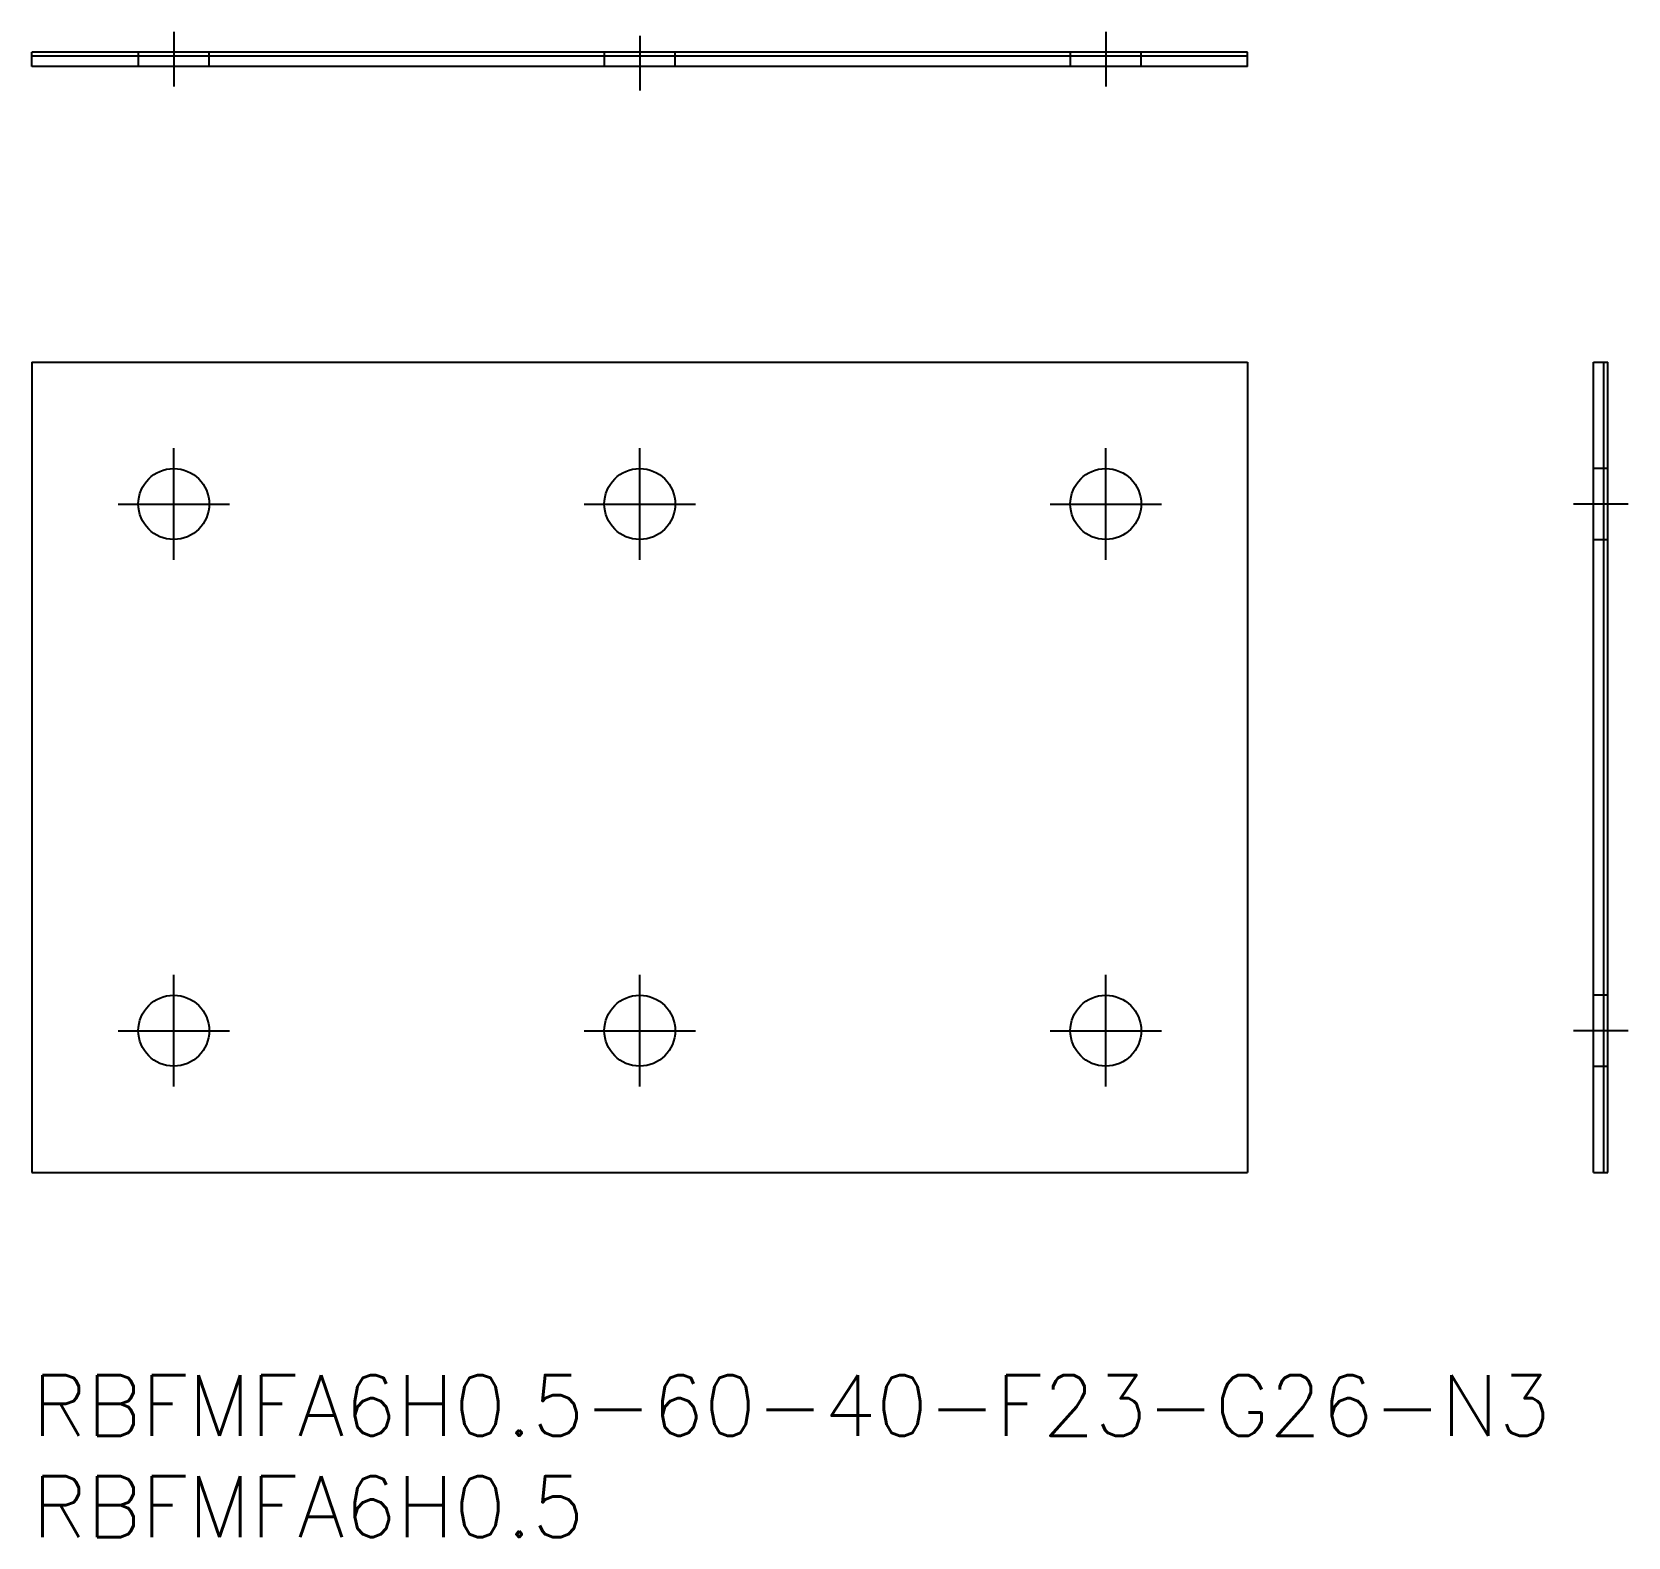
# Model space of a CAD drawing. Extents: x 0 to 78.8, y -8 to 66.3.
import ezdxf

# ---------------------------------------------------------------- set-up
doc = ezdxf.new("R2010")
doc.units = 0
doc.header["$LTSCALE"] = 0.5
doc.linetypes.add('CENTER', pattern=[50.8, 31.75, -6.35, 6.35, -6.35])
doc.linetypes.add('DASHED', pattern=[19.05, 12.7, -6.35])
for name, color, linetype in [('MSM_CENTER', 1, 'CENTER'), ('MSM_CONTINUOUS', 7, 'CONTINUOUS'), ('MSM_DASHED', 4, 'DASHED'), ('MSM_PART_NUMBER', 7, 'CONTINUOUS')]:
    doc.layers.add(name, color=color, linetype=linetype)
doc.styles.get("Standard").update_dxf_attribs({"font": 'txt.shx', "height": 1, "bigfont": 'bigfont.shx'})

# ---------------------------------------------------------------- blocks, each defined once
blk = doc.blocks.new('*U19')
at = {"layer": 'MSM_PART_NUMBER'}
blk.add_text('RBFMFA6H0.5-60-40-F23-G26-N3', height=3, dxfattribs=at).set_placement((0, -3))
blk = doc.blocks.new('*U20')
at = {"layer": 'MSM_PART_NUMBER'}
blk.add_text('RBFMFA6H0.5', height=3, dxfattribs=at).set_placement((0, -8))

msp = doc.modelspace()

# ---------------------------------------------------------------- linework, layer by layer
at = {"layer": 'MSM_CENTER'}
for p, q in [((7, 66.306), (7, 63.606)), ((53, 66.306), (53, 63.606)), ((30, 66.106), (30, 63.406)), ((7, 40.25), (7, 45.75)), ((30, 40.25), (30, 45.75)), ((53, 40.25), (53, 45.75)), ((4.25, 43), (9.75, 43)), ((27.25, 43), (32.75, 43)), ((50.25, 43), (55.75, 43)), ((78.779, 43), (76.079, 43)), ((7, 14.25), (7, 19.75)), ((30, 14.25), (30, 19.75)), ((53, 14.25), (53, 19.75)), ((4.25, 17), (9.75, 17)), ((27.25, 17), (32.75, 17)), ((50.25, 17), (55.75, 17)), ((78.779, 17), (76.079, 17))]:
    msp.add_line(p, q, dxfattribs=at)
at = {"layer": 'MSM_CONTINUOUS'}
for p, q in [((0, 64.606), (0, 65.306)), ((60, 65.306), (0, 65.306)), ((60, 65.106), (0, 65.106)), ((60, 64.606), (0, 64.606)), ((60, 64.606), (60, 65.306)), ((0, 50), (0, 10)), ((0, 50), (60, 50)), ((60, 50), (60, 10)), ((77.079, 50), (77.779, 50)), ((77.079, 10), (77.079, 50)), ((77.579, 10), (77.579, 50)), ((77.779, 10), (77.779, 50)), ((0, 10), (60, 10)), ((77.079, 10), (77.779, 10))]:
    msp.add_line(p, q, dxfattribs=at)
for centre in [(7, 43), (30, 43), (53, 43), (7, 17), (30, 17), (53, 17)]:
    msp.add_circle(centre, 1.75, dxfattribs=at)
at = {"layer": 'MSM_DASHED'}
for p, q in [((5.25, 65.306), (5.25, 64.606)), ((8.75, 64.606), (8.75, 65.306)), ((28.25, 65.306), (28.25, 64.606)), ((31.75, 64.606), (31.75, 65.306)), ((51.25, 65.306), (51.25, 64.606)), ((54.75, 64.606), (54.75, 65.306)), ((77.779, 44.75), (77.079, 44.75)), ((77.079, 41.25), (77.779, 41.25)), ((77.779, 18.75), (77.079, 18.75)), ((77.079, 15.25), (77.779, 15.25))]:
    msp.add_line(p, q, dxfattribs=at)

# ---------------------------------------------------------------- block references
at = {"layer": 'MSM_CONTINUOUS'}
for name in ['*U19', '*U20']:
    msp.add_blockref(name, (0, 0), dxfattribs=at)

doc.saveas('drawing.dxf')
